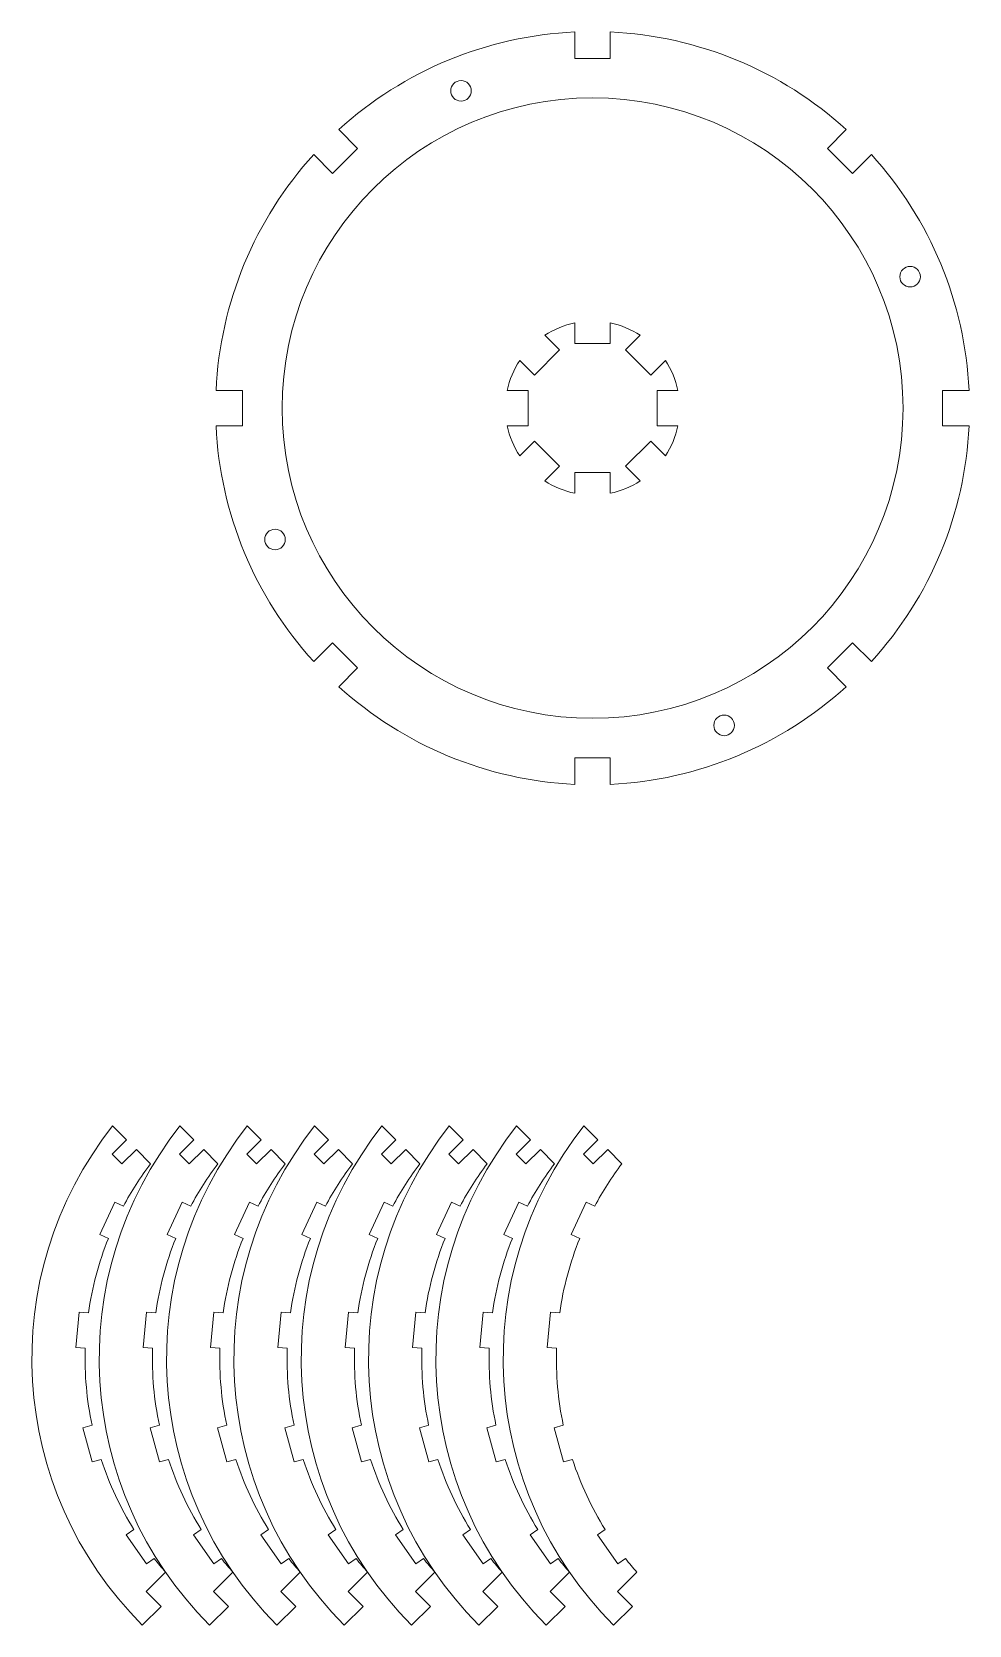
# Model space of a CAD drawing. Header units: inches. Extents: x 3.25 to 8.54, y -1.59 to 7.39.
import ezdxf

# ---------------------------------------------------------------- set-up
doc = ezdxf.new("R2010")
doc.units = ezdxf.units.IN
doc.header["$MEASUREMENT"] = 0

msp = doc.modelspace()

# ---------------------------------------------------------------- linework, layer by layer
at = {"color": 3, "linetype": 'Continuous', "lineweight": 15}
for p, q in [((6.3153, 7.2439), (6.3153, 7.3939)), ((6.5153, 7.3939), (6.5153, 7.2439)), ((6.5153, 7.2439), (6.3153, 7.2439)), ((4.9851, 6.8429), (5.0911, 6.7368)), ((7.7395, 6.7368), (7.8455, 6.8429)), ((4.9497, 6.5954), (4.8437, 6.7015)), ((5.0911, 6.7368), (4.9497, 6.5954)), ((7.8809, 6.5954), (7.7395, 6.7368)), ((7.987, 6.7015), (7.8809, 6.5954)), ((4.2927, 5.3712), (4.4427, 5.3712)), ((4.4427, 5.3712), (4.4427, 5.1712)), ((8.388, 5.3712), (8.538, 5.3712)), ((8.388, 5.1712), (8.388, 5.3712)), ((4.4427, 5.1712), (4.2927, 5.1712)), ((8.538, 5.1712), (8.388, 5.1712)), ((4.8437, 3.841), (4.9497, 3.9471)), ((4.9497, 3.9471), (5.0911, 3.8057)), ((7.7395, 3.8057), (7.8809, 3.9471)), ((7.8809, 3.9471), (7.987, 3.841)), ((5.0911, 3.8057), (4.9851, 3.6996)), ((7.8455, 3.6996), (7.7395, 3.8057)), ((6.3153, 3.2986), (6.5153, 3.2986)), ((6.3153, 3.1486), (6.3153, 3.2986)), ((6.5153, 3.2986), (6.5153, 3.1486))]:
    msp.add_line(p, q, dxfattribs=at)
at = {"linetype": 'Continuous', "lineweight": 15}
for p, q in [((6.2288, 5.5992), (6.1461, 5.6819)), ((6.3153, 5.752), (6.3153, 5.635)), ((6.5153, 5.635), (6.5153, 5.752)), ((6.6845, 5.6819), (6.6018, 5.5992)), ((6.0874, 5.4577), (6.2288, 5.5992)), ((6.3153, 5.635), (6.5153, 5.635)), ((6.6018, 5.5992), (6.7432, 5.4577)), ((6.0047, 5.5404), (6.0874, 5.4577)), ((6.7432, 5.4577), (6.8259, 5.5404)), ((6.0516, 5.3712), (5.9346, 5.3712)), ((6.0516, 5.1712), (6.0516, 5.3712)), ((6.896, 5.3712), (6.7791, 5.3712)), ((6.7791, 5.3712), (6.7791, 5.1712)), ((5.9346, 5.1712), (6.0516, 5.1712)), ((6.7791, 5.1712), (6.896, 5.1712)), ((6.0874, 5.0847), (6.0047, 5.002)), ((6.2288, 4.9433), (6.0874, 5.0847)), ((6.7432, 5.0847), (6.6018, 4.9433)), ((6.8259, 5.002), (6.7432, 5.0847)), ((6.1461, 4.8606), (6.2288, 4.9433)), ((6.5153, 4.9075), (6.3153, 4.9075)), ((6.3153, 4.9075), (6.3153, 4.7905)), ((6.5153, 4.7905), (6.5153, 4.9075)), ((6.6018, 4.9433), (6.6845, 4.8606))]:
    msp.add_line(p, q, dxfattribs=at)
at = {"color": 7, "linetype": 'Continuous', "lineweight": 15}
for p, q in [((3.7881, 1.1437), (3.7099, 1.2219)), ((4.1676, 1.1437), (4.0894, 1.2219)), ((4.5472, 1.1437), (4.469, 1.2219)), ((4.9267, 1.1437), (4.8485, 1.2219)), ((5.3063, 1.1437), (5.2281, 1.2219)), ((5.6858, 1.1437), (5.6076, 1.2219)), ((6.0654, 1.1437), (5.9872, 1.2219)), ((6.4449, 1.1437), (6.3667, 1.2219)), ((3.7068, 1.0624), (3.7881, 1.1437)), ((3.8437, 1.088), (3.7624, 1.0067)), ((3.9237, 1.008), (3.8437, 1.088)), ((4.0863, 1.0624), (4.1676, 1.1437)), ((4.2233, 1.088), (4.142, 1.0067)), ((4.3033, 1.008), (4.2233, 1.088)), ((4.4659, 1.0624), (4.5472, 1.1437)), ((4.6028, 1.088), (4.5215, 1.0067)), ((4.6828, 1.008), (4.6028, 1.088)), ((4.8454, 1.0624), (4.9267, 1.1437)), ((4.9824, 1.088), (4.9011, 1.0067)), ((5.0624, 1.008), (4.9824, 1.088)), ((5.225, 1.0624), (5.3063, 1.1437)), ((5.3619, 1.088), (5.2806, 1.0067)), ((5.4419, 1.008), (5.3619, 1.088)), ((5.6045, 1.0624), (5.6858, 1.1437)), ((5.7415, 1.088), (5.6602, 1.0067)), ((5.8215, 1.008), (5.7415, 1.088)), ((5.9841, 1.0624), (6.0654, 1.1437)), ((6.121, 1.088), (6.0397, 1.0067)), ((6.201, 1.008), (6.121, 1.088)), ((6.3636, 1.0624), (6.4449, 1.1437)), ((6.5006, 1.088), (6.4193, 1.0067)), ((6.5806, 1.008), (6.5006, 1.088)), ((3.7624, 1.0067), (3.7068, 1.0624)), ((4.142, 1.0067), (4.0863, 1.0624)), ((4.5215, 1.0067), (4.4659, 1.0624)), ((4.9011, 1.0067), (4.8454, 1.0624)), ((5.2806, 1.0067), (5.225, 1.0624)), ((5.6602, 1.0067), (5.6045, 1.0624)), ((6.0397, 1.0067), (5.9841, 1.0624)), ((6.4193, 1.0067), (6.3636, 1.0624)), ((3.6381, 0.6094), (3.7226, 0.7907)), ((3.7226, 0.7907), (3.7704, 0.7684)), ((4.0176, 0.6094), (4.1022, 0.7907)), ((4.1022, 0.7907), (4.15, 0.7684)), ((4.3972, 0.6094), (4.4817, 0.7907)), ((4.4817, 0.7907), (4.5295, 0.7684)), ((4.7767, 0.6094), (4.8613, 0.7907)), ((4.8613, 0.7907), (4.9091, 0.7684)), ((5.1563, 0.6094), (5.2408, 0.7907)), ((5.2408, 0.7907), (5.2886, 0.7684)), ((5.5358, 0.6094), (5.6204, 0.7907)), ((5.6204, 0.7907), (5.6682, 0.7684)), ((5.9154, 0.6094), (5.9999, 0.7907)), ((5.9999, 0.7907), (6.0477, 0.7684)), ((6.295, 0.6094), (6.3795, 0.7907)), ((6.3795, 0.7907), (6.4273, 0.7684)), ((3.6859, 0.5871), (3.6381, 0.6094)), ((4.0654, 0.5871), (4.0176, 0.6094)), ((4.445, 0.5871), (4.3972, 0.6094)), ((4.8245, 0.5871), (4.7767, 0.6094)), ((5.2041, 0.5871), (5.1563, 0.6094)), ((5.5837, 0.5871), (5.5358, 0.6094)), ((5.9632, 0.5871), (5.9154, 0.6094)), ((6.3428, 0.5871), (6.295, 0.6094)), ((3.5031, -0.0286), (3.5205, 0.1707)), ((3.5205, 0.1707), (3.5731, 0.1661)), ((3.8827, -0.0286), (3.9001, 0.1707)), ((3.9001, 0.1707), (3.9526, 0.1661)), ((4.2622, -0.0286), (4.2796, 0.1707)), ((4.2796, 0.1707), (4.3322, 0.1661)), ((4.6418, -0.0286), (4.6592, 0.1707)), ((4.6592, 0.1707), (4.7117, 0.1661)), ((5.0213, -0.0286), (5.0387, 0.1707)), ((5.0387, 0.1707), (5.0913, 0.1661)), ((5.4009, -0.0286), (5.4183, 0.1707)), ((5.4183, 0.1707), (5.4708, 0.1661)), ((5.7804, -0.0286), (5.7978, 0.1707)), ((5.7978, 0.1707), (5.8504, 0.1661)), ((6.16, -0.0286), (6.1774, 0.1707)), ((6.1774, 0.1707), (6.2299, 0.1661)), ((3.5556, -0.0332), (3.5031, -0.0286)), ((3.9352, -0.0332), (3.8827, -0.0286)), ((4.3147, -0.0332), (4.2622, -0.0286)), ((4.6943, -0.0332), (4.6418, -0.0286)), ((5.0738, -0.0332), (5.0213, -0.0286)), ((5.4534, -0.0332), (5.4009, -0.0286)), ((5.833, -0.0332), (5.7804, -0.0286)), ((6.2125, -0.0332), (6.16, -0.0286)), ((3.5427, -0.481), (3.5936, -0.4674)), ((3.5945, -0.6742), (3.5427, -0.481)), ((3.9222, -0.481), (3.9732, -0.4674)), ((3.974, -0.6742), (3.9222, -0.481)), ((4.3018, -0.481), (4.3527, -0.4674)), ((4.3536, -0.6742), (4.3018, -0.481)), ((4.6813, -0.481), (4.7323, -0.4674)), ((4.7331, -0.6742), (4.6813, -0.481)), ((5.0609, -0.481), (5.1118, -0.4674)), ((5.1127, -0.6742), (5.0609, -0.481)), ((5.4404, -0.481), (5.4914, -0.4674)), ((5.4922, -0.6742), (5.4404, -0.481)), ((5.82, -0.481), (5.8709, -0.4674)), ((5.8718, -0.6742), (5.82, -0.481)), ((6.1995, -0.481), (6.2505, -0.4674)), ((6.2513, -0.6742), (6.1995, -0.481)), ((3.6454, -0.6606), (3.5945, -0.6742)), ((4.025, -0.6606), (3.974, -0.6742)), ((4.4045, -0.6606), (4.3536, -0.6742)), ((4.7841, -0.6606), (4.7331, -0.6742)), ((5.1636, -0.6606), (5.1127, -0.6742)), ((5.5432, -0.6606), (5.4922, -0.6742)), ((5.9227, -0.6606), (5.8718, -0.6742)), ((6.3023, -0.6606), (6.2513, -0.6742)), ((3.7864, -1.0859), (3.8296, -1.0556)), ((4.166, -1.0859), (4.2092, -1.0556)), ((4.5455, -1.0859), (4.5887, -1.0556)), ((4.9251, -1.0859), (4.9683, -1.0556)), ((5.3046, -1.0859), (5.3478, -1.0556)), ((5.6842, -1.0859), (5.7274, -1.0556)), ((6.0637, -1.0859), (6.1069, -1.0556)), ((6.4433, -1.0859), (6.4865, -1.0556)), ((3.9011, -1.2497), (3.7864, -1.0859)), ((4.2807, -1.2497), (4.166, -1.0859)), ((4.6602, -1.2497), (4.5455, -1.0859)), ((5.0398, -1.2497), (4.9251, -1.0859)), ((5.4193, -1.2497), (5.3046, -1.0859)), ((5.7989, -1.2497), (5.6842, -1.0859)), ((6.1784, -1.2497), (6.0637, -1.0859)), ((6.558, -1.2497), (6.4433, -1.0859)), ((3.9443, -1.2195), (3.9011, -1.2497)), ((4.3239, -1.2195), (4.2807, -1.2497)), ((4.7034, -1.2195), (4.6602, -1.2497)), ((5.083, -1.2195), (5.0398, -1.2497)), ((5.4625, -1.2195), (5.4193, -1.2497)), ((5.8421, -1.2195), (5.7989, -1.2497)), ((6.2216, -1.2195), (6.1784, -1.2497)), ((6.6012, -1.2195), (6.558, -1.2497)), ((3.8996, -1.4054), (4.0084, -1.2966)), ((4.2792, -1.4054), (4.388, -1.2966)), ((4.6587, -1.4054), (4.7675, -1.2966)), ((5.0383, -1.4054), (5.1471, -1.2966)), ((5.4178, -1.4054), (5.5266, -1.2966)), ((5.7974, -1.4054), (5.9062, -1.2966)), ((6.1769, -1.4054), (6.2857, -1.2966)), ((6.5565, -1.4054), (6.6653, -1.2966)), ((3.9831, -1.4889), (3.8996, -1.4054)), ((4.3627, -1.4889), (4.2792, -1.4054)), ((4.7423, -1.4889), (4.6587, -1.4054)), ((5.1218, -1.4889), (5.0383, -1.4054)), ((5.5014, -1.4889), (5.4178, -1.4054)), ((5.8809, -1.4889), (5.7974, -1.4054)), ((6.2605, -1.4889), (6.1769, -1.4054)), ((6.64, -1.4889), (6.5565, -1.4054)), ((3.8771, -1.595), (3.9831, -1.4889)), ((4.2566, -1.595), (4.3627, -1.4889)), ((4.6362, -1.595), (4.7423, -1.4889)), ((5.0157, -1.595), (5.1218, -1.4889)), ((5.3953, -1.595), (5.5014, -1.4889)), ((5.7748, -1.595), (5.8809, -1.4889)), ((6.1544, -1.595), (6.2605, -1.4889)), ((6.5339, -1.595), (6.64, -1.4889))]:
    msp.add_line(p, q, dxfattribs=at)
at = {"color": 1, "linetype": 'Continuous', "lineweight": 15}
for centre, radius in [((5.6739, 7.0613), 0.058), ((6.4153, 5.2712), 1.75), ((8.2053, 6.0127), 0.058), ((4.6253, 4.5298), 0.058), ((7.1568, 3.4812), 0.058)]:
    msp.add_circle(centre, radius, dxfattribs=at)
at = {"color": 3, "linetype": 'Continuous', "lineweight": 15}
for start, end in [(92.69727, 132.30273), (47.69727, 87.30273), (137.69727, 177.30273), (2.69727, 42.30273), (182.69727, 222.30273), (317.69727, 357.30273), (227.69727, 267.30273), (272.69727, 312.30273)]:
    msp.add_arc((6.4153, 5.2712), 2.125, start, end, dxfattribs=at)
at = {"linetype": 'Continuous', "lineweight": 15}
for start, end in [(101.75142, 123.24858), (56.75142, 78.24858), (146.75142, 168.24858), (11.75142, 33.24858), (191.75142, 213.24858), (326.75142, 348.24858), (236.75142, 258.24858), (281.75142, 303.24858)]:
    msp.add_arc((6.4153, 5.2712), 0.491, start, end, dxfattribs=at)
at = {"color": 7, "linetype": 'Continuous', "lineweight": 15}
for centre, radius, start, end in [((5.3797, -0.0924), 2.125, 141.79492, 225), ((5.7592, -0.0924), 2.125, 141.79492, 225), ((6.1388, -0.0924), 2.125, 141.79492, 225), ((6.5183, -0.0924), 2.125, 141.79492, 225), ((6.8979, -0.0924), 2.125, 141.79492, 225), ((7.2774, -0.0924), 2.125, 141.79492, 225), ((7.657, -0.0924), 2.125, 141.79492, 225), ((8.0365, -0.0924), 2.125, 141.79492, 225), ((5.3797, -0.0924), 1.825, 142.91854, 151.85893), ((5.7592, -0.0924), 1.825, 142.91854, 151.85893), ((6.1388, -0.0924), 1.825, 142.91854, 151.85893), ((6.5183, -0.0924), 1.825, 142.91854, 151.85893), ((6.8979, -0.0924), 1.825, 142.91854, 151.85893), ((7.2774, -0.0924), 1.825, 142.91854, 151.85893), ((7.657, -0.0924), 1.825, 142.91854, 151.85893), ((8.0365, -0.0924), 1.825, 142.91854, 151.85893), ((5.3797, -0.0924), 1.825, 158.14107, 171.85893), ((5.7592, -0.0924), 1.825, 158.14107, 171.85893), ((6.1388, -0.0924), 1.825, 158.14107, 171.85893), ((6.5183, -0.0924), 1.825, 158.14107, 171.85893), ((6.8979, -0.0924), 1.825, 158.14107, 171.85893), ((7.2774, -0.0924), 1.825, 158.14107, 171.85893), ((7.657, -0.0924), 1.825, 158.14107, 171.85893), ((8.0365, -0.0924), 1.825, 158.14107, 171.85893), ((5.3797, -0.0924), 1.825, 178.14107, 191.85893), ((5.7592, -0.0924), 1.825, 178.14107, 191.85893), ((6.1388, -0.0924), 1.825, 178.14107, 191.85893), ((6.5183, -0.0924), 1.825, 178.14107, 191.85893), ((6.8979, -0.0924), 1.825, 178.14107, 191.85893), ((7.2774, -0.0924), 1.825, 178.14107, 191.85893), ((7.657, -0.0924), 1.825, 178.14107, 191.85893), ((8.0365, -0.0924), 1.825, 178.14107, 191.85893), ((5.3797, -0.0924), 1.825, 198.14107, 211.85893), ((5.7592, -0.0924), 1.825, 198.14107, 211.85893), ((6.1388, -0.0924), 1.825, 198.14107, 211.85893), ((6.5183, -0.0924), 1.825, 198.14107, 211.85893), ((6.8979, -0.0924), 1.825, 198.14107, 211.85893), ((7.2774, -0.0924), 1.825, 198.14107, 211.85893), ((7.657, -0.0924), 1.825, 198.14107, 211.85893), ((8.0365, -0.0924), 1.825, 198.14107, 211.85893), ((5.3797, -0.0924), 1.825, 218.14107, 221.28934), ((5.7592, -0.0924), 1.825, 218.14107, 221.28934), ((6.1388, -0.0924), 1.825, 218.14107, 221.28934), ((6.5183, -0.0924), 1.825, 218.14107, 221.28934), ((6.8979, -0.0924), 1.825, 218.14107, 221.28934), ((7.2774, -0.0924), 1.825, 218.14107, 221.28934), ((7.657, -0.0924), 1.825, 218.14107, 221.28934), ((8.0365, -0.0924), 1.825, 218.14107, 221.28934)]:
    msp.add_arc(centre, radius, start, end, dxfattribs=at)

doc.saveas('drawing.dxf')
